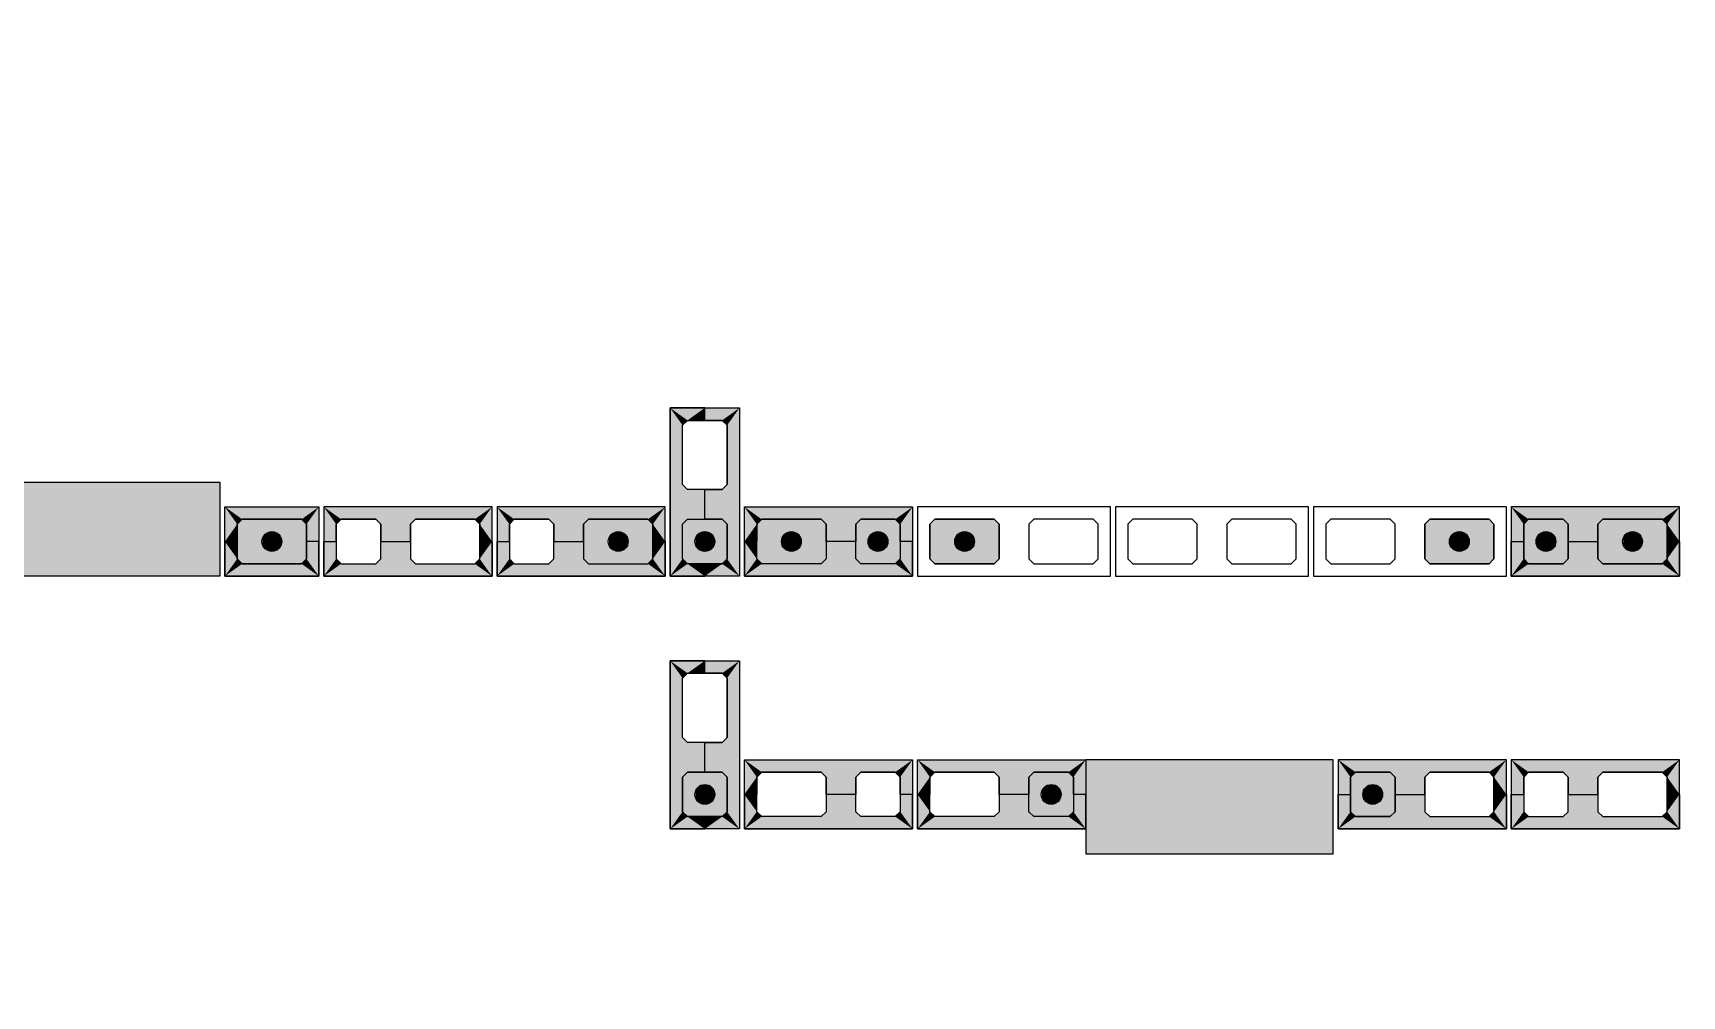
# Model space of a CAD drawing. Extents: x -1.9 to 86, y -1.5 to 61.
# Drawn here: x 16.21 to 22.88, y 40.76 to 44.65 of the extents above; entities that cross this region are included whole.
import ezdxf

# ---------------------------------------------------------------- set-up
doc = ezdxf.new("R2010")
doc.units = 0
doc.header["$MEASUREMENT"] = 0
for name, color, linetype in [('PENA_01', 1, 'CONTINUOUS'), ('PENA_02', 2, 'CONTINUOUS'), ('PENA_03', 3, 'CONTINUOUS'), ('PENA_11', 252, 'CONTINUOUS'), ('PENA_21', 100, 'CONTINUOUS'), ('PENA_23', 50, 'CONTINUOUS')]:
    doc.layers.add(name, color=color, linetype=linetype)

msp = doc.modelspace()

# ---------------------------------------------------------------- linework, layer by layer
at = {"layer": 'PENA_01', "linetype": 'Continuous'}
for points in [[(18.8367, 42.8245), (18.8367, 43.0645), (18.8567, 43.0845), (18.9967, 43.0845), (19.0167, 43.0645), (19.0167, 42.8245), (18.9967, 42.8045), (18.8567, 42.8045), (18.8367, 42.8245)], [(17.2967, 42.5045), (17.0567, 42.5045), (17.0367, 42.5245), (17.0367, 42.6645), (17.0567, 42.6845), (17.2967, 42.6845), (17.3167, 42.6645), (17.3167, 42.5245), (17.2967, 42.5045)], [(17.4567, 42.5045), (17.5967, 42.5045), (17.6167, 42.5245), (17.6167, 42.6645), (17.5967, 42.6845), (17.4567, 42.6845), (17.4367, 42.6645), (17.4367, 42.5245), (17.4567, 42.5045)], [(17.7567, 42.5045), (17.9967, 42.5045), (18.0167, 42.5245), (18.0167, 42.6645), (17.9967, 42.6845), (17.7567, 42.6845), (17.7367, 42.6645), (17.7367, 42.5245), (17.7567, 42.5045)], [(18.1567, 42.5045), (18.2967, 42.5045), (18.3167, 42.5245), (18.3167, 42.6645), (18.2967, 42.6845), (18.1567, 42.6845), (18.1367, 42.6645), (18.1367, 42.5245), (18.1567, 42.5045)], [(18.4567, 42.5045), (18.6967, 42.5045), (18.7167, 42.5245), (18.7167, 42.6645), (18.6967, 42.6845), (18.4567, 42.6845), (18.4367, 42.6645), (18.4367, 42.5245), (18.4567, 42.5045)], [(18.8367, 42.5245), (18.8367, 42.6645), (18.8567, 42.6845), (18.9967, 42.6845), (19.0167, 42.6645), (19.0167, 42.5245), (18.9967, 42.5045), (18.8567, 42.5045), (18.8367, 42.5245)], [(19.3967, 42.5045), (19.1567, 42.5045), (19.1367, 42.5245), (19.1367, 42.6645), (19.1567, 42.6845), (19.3967, 42.6845), (19.4167, 42.6645), (19.4167, 42.5245), (19.3967, 42.5045)], [(19.6967, 42.5045), (19.5567, 42.5045), (19.5367, 42.5245), (19.5367, 42.6645), (19.5567, 42.6845), (19.6967, 42.6845), (19.7167, 42.6645), (19.7167, 42.5245), (19.6967, 42.5045)], [(20.1167, 42.6645), (20.0967, 42.6845), (19.8567, 42.6845), (19.8367, 42.6645), (19.8367, 42.5245), (19.8567, 42.5045), (20.0967, 42.5045), (20.1167, 42.5245), (20.1167, 42.6645)], [(20.5167, 42.6645), (20.4967, 42.6845), (20.2567, 42.6845), (20.2367, 42.6645), (20.2367, 42.5245), (20.2567, 42.5045), (20.4967, 42.5045), (20.5167, 42.5245), (20.5167, 42.6645)], [(20.9167, 42.6645), (20.8967, 42.6845), (20.6567, 42.6845), (20.6367, 42.6645), (20.6367, 42.5245), (20.6567, 42.5045), (20.8967, 42.5045), (20.9167, 42.5245), (20.9167, 42.6645)], [(21.3167, 42.6645), (21.2967, 42.6845), (21.0567, 42.6845), (21.0367, 42.6645), (21.0367, 42.5245), (21.0567, 42.5045), (21.2967, 42.5045), (21.3167, 42.5245), (21.3167, 42.6645)], [(21.7167, 42.6645), (21.6967, 42.6845), (21.4567, 42.6845), (21.4367, 42.6645), (21.4367, 42.5245), (21.4567, 42.5045), (21.6967, 42.5045), (21.7167, 42.5245), (21.7167, 42.6645)], [(22.1167, 42.6645), (22.0967, 42.6845), (21.8567, 42.6845), (21.8367, 42.6645), (21.8367, 42.5245), (21.8567, 42.5045), (22.0967, 42.5045), (22.1167, 42.5245), (22.1167, 42.6645)], [(22.2567, 42.5045), (22.3967, 42.5045), (22.4167, 42.5245), (22.4167, 42.6645), (22.3967, 42.6845), (22.2567, 42.6845), (22.2367, 42.6645), (22.2367, 42.5245), (22.2567, 42.5045)], [(22.5567, 42.5045), (22.7967, 42.5045), (22.8167, 42.5245), (22.8167, 42.6645), (22.7967, 42.6845), (22.5567, 42.6845), (22.5367, 42.6645), (22.5367, 42.5245), (22.5567, 42.5045)], [(18.8367, 41.8022), (18.8367, 42.0422), (18.8567, 42.0622), (18.9967, 42.0622), (19.0167, 42.0422), (19.0167, 41.8022), (18.9967, 41.7822), (18.8567, 41.7822), (18.8367, 41.8022)], [(18.8367, 41.5022), (18.8367, 41.6422), (18.8567, 41.6622), (18.9967, 41.6622), (19.0167, 41.6422), (19.0167, 41.5022), (18.9967, 41.4822), (18.8567, 41.4822), (18.8367, 41.5022)], [(19.3967, 41.4822), (19.1567, 41.4822), (19.1367, 41.5022), (19.1367, 41.6422), (19.1567, 41.6622), (19.3967, 41.6622), (19.4167, 41.6422), (19.4167, 41.5022), (19.3967, 41.4822)], [(19.6967, 41.4822), (19.5567, 41.4822), (19.5367, 41.5022), (19.5367, 41.6422), (19.5567, 41.6622), (19.6967, 41.6622), (19.7167, 41.6422), (19.7167, 41.5022), (19.6967, 41.4822)], [(20.0967, 41.4822), (19.8567, 41.4822), (19.8367, 41.5022), (19.8367, 41.6422), (19.8567, 41.6622), (20.0967, 41.6622), (20.1167, 41.6422), (20.1167, 41.5022), (20.0967, 41.4822)], [(20.3967, 41.4822), (20.2567, 41.4822), (20.2367, 41.5022), (20.2367, 41.6422), (20.2567, 41.6622), (20.3967, 41.6622), (20.4167, 41.6422), (20.4167, 41.5022), (20.3967, 41.4822)], [(21.5567, 41.4822), (21.6967, 41.4822), (21.7167, 41.5022), (21.7167, 41.6422), (21.6967, 41.6622), (21.5567, 41.6622), (21.5367, 41.6422), (21.5367, 41.5022), (21.5567, 41.4822)], [(21.8567, 41.4822), (22.0967, 41.4822), (22.1167, 41.5022), (22.1167, 41.6422), (22.0967, 41.6622), (21.8567, 41.6622), (21.8367, 41.6422), (21.8367, 41.5022), (21.8567, 41.4822)], [(22.2567, 41.4822), (22.3967, 41.4822), (22.4167, 41.5022), (22.4167, 41.6422), (22.3967, 41.6622), (22.2567, 41.6622), (22.2367, 41.6422), (22.2367, 41.5022), (22.2567, 41.4822)], [(22.5567, 41.4822), (22.7967, 41.4822), (22.8167, 41.5022), (22.8167, 41.6422), (22.7967, 41.6622), (22.5567, 41.6622), (22.5367, 41.6422), (22.5367, 41.5022), (22.5567, 41.4822)]]:
    msp.add_lwpolyline(points, dxfattribs=at)
at = {"layer": 'PENA_02', "linetype": 'Continuous'}
for points in [[(18.7867, 42.4545), (18.7867, 43.1345), (19.0667, 43.1345), (19.0667, 42.4545), (18.7867, 42.4545)], [(16.9667, 42.8345), (16.9667, 42.4545), (15.9667, 42.4545), (15.9667, 42.8345), (16.9667, 42.8345)], [(17.3667, 42.4545), (16.9867, 42.4545), (16.9867, 42.7345), (17.3667, 42.7345), (17.3667, 42.4545)], [(17.3867, 42.4545), (18.0667, 42.4545), (18.0667, 42.7345), (17.3867, 42.7345), (17.3867, 42.4545)], [(18.0867, 42.4545), (18.7667, 42.4545), (18.7667, 42.7345), (18.0867, 42.7345), (18.0867, 42.4545)], [(19.7667, 42.4545), (19.0867, 42.4545), (19.0867, 42.7345), (19.7667, 42.7345), (19.7667, 42.4545)], [(20.5667, 42.7345), (19.7867, 42.7345), (19.7867, 42.4545), (20.5667, 42.4545), (20.5667, 42.7345)], [(21.3667, 42.7345), (20.5867, 42.7345), (20.5867, 42.4545), (21.3667, 42.4545), (21.3667, 42.7345)], [(22.1667, 42.7345), (21.3867, 42.7345), (21.3867, 42.4545), (22.1667, 42.4545), (22.1667, 42.7345)], [(22.1867, 42.4545), (22.8667, 42.4545), (22.8667, 42.7345), (22.1867, 42.7345), (22.1867, 42.4545)], [(18.7867, 41.4322), (18.7867, 42.1122), (19.0667, 42.1122), (19.0667, 41.4322), (18.7867, 41.4322)], [(19.7667, 41.4322), (19.0867, 41.4322), (19.0867, 41.7122), (19.7667, 41.7122), (19.7667, 41.4322)], [(20.4667, 41.4322), (19.7867, 41.4322), (19.7867, 41.7122), (20.4667, 41.7122), (20.4667, 41.4322)], [(20.4667, 41.7122), (20.4667, 41.3322), (21.4667, 41.3322), (21.4667, 41.7122), (20.4667, 41.7122)], [(21.4867, 41.4322), (22.1667, 41.4322), (22.1667, 41.7122), (21.4867, 41.7122), (21.4867, 41.4322)], [(22.1867, 41.4322), (22.8667, 41.4322), (22.8667, 41.7122), (22.1867, 41.7122), (22.1867, 41.4322)]]:
    msp.add_lwpolyline(points, dxfattribs=at)
at = {"layer": 'PENA_03', "linetype": 'Continuous'}
for points in [[(17.0367, 42.5245), (17.0567, 42.5045), (17.2967, 42.5045), (17.3167, 42.5245), (17.3167, 42.6645), (17.2967, 42.6845), (17.0567, 42.6845), (17.0367, 42.6645), (17.0367, 42.5245)], [(18.4367, 42.5245), (18.4567, 42.5045), (18.6967, 42.5045), (18.7167, 42.5245), (18.7167, 42.6645), (18.6967, 42.6845), (18.4567, 42.6845), (18.4367, 42.6645), (18.4367, 42.5245)], [(19.0167, 42.5245), (18.9967, 42.5045), (18.8567, 42.5045), (18.8367, 42.5245), (18.8367, 42.6645), (18.8567, 42.6845), (18.9967, 42.6845), (19.0167, 42.6645), (19.0167, 42.5245)], [(19.4167, 42.5245), (19.3967, 42.5045), (19.1567, 42.5045), (19.1367, 42.5245), (19.1367, 42.6645), (19.1567, 42.6845), (19.3967, 42.6845), (19.4167, 42.6645), (19.4167, 42.5245)], [(19.7167, 42.5245), (19.6967, 42.5045), (19.5567, 42.5045), (19.5367, 42.5245), (19.5367, 42.6645), (19.5567, 42.6845), (19.6967, 42.6845), (19.7167, 42.6645), (19.7167, 42.5245)], [(20.1167, 42.5245), (20.0967, 42.5045), (19.8567, 42.5045), (19.8367, 42.5245), (19.8367, 42.6645), (19.8567, 42.6845), (20.0967, 42.6845), (20.1167, 42.6645), (20.1167, 42.5245)], [(22.1167, 42.5245), (22.0967, 42.5045), (21.8567, 42.5045), (21.8367, 42.5245), (21.8367, 42.6645), (21.8567, 42.6845), (22.0967, 42.6845), (22.1167, 42.6645), (22.1167, 42.5245)], [(22.4167, 42.5245), (22.3967, 42.5045), (22.2567, 42.5045), (22.2367, 42.5245), (22.2367, 42.6645), (22.2567, 42.6845), (22.3967, 42.6845), (22.4167, 42.6645), (22.4167, 42.5245)], [(22.8167, 42.5245), (22.7967, 42.5045), (22.5567, 42.5045), (22.5367, 42.5245), (22.5367, 42.6645), (22.5567, 42.6845), (22.7967, 42.6845), (22.8167, 42.6645), (22.8167, 42.5245)], [(18.8567, 41.6622), (18.8367, 41.6422), (18.8367, 41.5022), (18.8567, 41.4822), (18.9967, 41.4822), (19.0167, 41.5022), (19.0167, 41.6422), (18.9967, 41.6622), (18.8567, 41.6622)], [(20.2567, 41.4822), (20.2367, 41.5022), (20.2367, 41.6422), (20.2567, 41.6622), (20.3967, 41.6622), (20.4167, 41.6422), (20.4167, 41.5022), (20.3967, 41.4822), (20.2567, 41.4822)], [(21.5567, 41.4822), (21.5367, 41.5022), (21.5367, 41.6422), (21.5567, 41.6622), (21.6967, 41.6622), (21.7167, 41.6422), (21.7167, 41.5022), (21.6967, 41.4822), (21.5567, 41.4822)]]:
    msp.add_lwpolyline(points, dxfattribs=at)
for centre in [(17.1767, 42.5945), (18.5767, 42.5945), (18.9267, 42.5945), (19.2767, 42.5945), (19.6267, 42.5945), (19.9767, 42.5945), (21.9767, 42.5945), (22.3267, 42.5945), (22.6767, 42.5945), (18.9267, 41.5722), (20.3267, 41.5722), (21.6267, 41.5722)]:
    msp.add_circle(centre, 0.04, dxfattribs=at)
for points in [[(17.2167, 42.5945), (17.1567, 42.6292), (17.1392, 42.6082)], [(17.2167, 42.5945), (17.1392, 42.6082), (17.1392, 42.5808)], [(17.2167, 42.5945), (17.1392, 42.5808), (17.1567, 42.5599)], [(17.2167, 42.5945), (17.1837, 42.6339), (17.1567, 42.6292)], [(17.2167, 42.5945), (17.1567, 42.5599), (17.1837, 42.5551)], [(17.2167, 42.5945), (17.2074, 42.6202), (17.1837, 42.6339)], [(17.2167, 42.5945), (17.1837, 42.5551), (17.2074, 42.5688)], [(17.2167, 42.5945), (17.2074, 42.5688), (17.2167, 42.5945)], [(18.6167, 42.5945), (18.5567, 42.6292), (18.5392, 42.6082)], [(18.6167, 42.5945), (18.5392, 42.6082), (18.5392, 42.5808)], [(18.6167, 42.5945), (18.5392, 42.5808), (18.5567, 42.5599)], [(18.6167, 42.5945), (18.5837, 42.6339), (18.5567, 42.6292)], [(18.6167, 42.5945), (18.5567, 42.5599), (18.5837, 42.5551)], [(18.6167, 42.5945), (18.6074, 42.6202), (18.5837, 42.6339)], [(18.6167, 42.5945), (18.5837, 42.5551), (18.6074, 42.5688)], [(18.6167, 42.5945), (18.6074, 42.5688), (18.6167, 42.5945)], [(18.9667, 42.5945), (18.9067, 42.6292), (18.8892, 42.6082)], [(18.9667, 42.5945), (18.8892, 42.6082), (18.8892, 42.5808)], [(18.9667, 42.5945), (18.8892, 42.5808), (18.9067, 42.5599)], [(18.9667, 42.5945), (18.9337, 42.6339), (18.9067, 42.6292)], [(18.9667, 42.5945), (18.9067, 42.5599), (18.9337, 42.5551)], [(18.9667, 42.5945), (18.9574, 42.6202), (18.9337, 42.6339)], [(18.9667, 42.5945), (18.9337, 42.5551), (18.9574, 42.5688)], [(18.9667, 42.5945), (18.9574, 42.5688), (18.9667, 42.5945)], [(19.3167, 42.5945), (19.2567, 42.6292), (19.2392, 42.6082)], [(19.3167, 42.5945), (19.2392, 42.6082), (19.2392, 42.5808)], [(19.3167, 42.5945), (19.2392, 42.5808), (19.2567, 42.5599)], [(19.3167, 42.5945), (19.2837, 42.6339), (19.2567, 42.6292)], [(19.3167, 42.5945), (19.2567, 42.5599), (19.2837, 42.5551)], [(19.3167, 42.5945), (19.3074, 42.6202), (19.2837, 42.6339)], [(19.3167, 42.5945), (19.2837, 42.5551), (19.3074, 42.5688)], [(19.3167, 42.5945), (19.3074, 42.5688), (19.3167, 42.5945)], [(19.6667, 42.5945), (19.6067, 42.6292), (19.5892, 42.6082)], [(19.6667, 42.5945), (19.5892, 42.6082), (19.5892, 42.5808)], [(19.6667, 42.5945), (19.5892, 42.5808), (19.6067, 42.5599)], [(19.6667, 42.5945), (19.6337, 42.6339), (19.6067, 42.6292)], [(19.6667, 42.5945), (19.6067, 42.5599), (19.6337, 42.5551)], [(19.6667, 42.5945), (19.6574, 42.6202), (19.6337, 42.6339)], [(19.6667, 42.5945), (19.6337, 42.5551), (19.6574, 42.5688)], [(19.6667, 42.5945), (19.6574, 42.5688), (19.6667, 42.5945)], [(20.0167, 42.5945), (19.9567, 42.6292), (19.9392, 42.6082)], [(20.0167, 42.5945), (19.9392, 42.6082), (19.9392, 42.5808)], [(20.0167, 42.5945), (19.9392, 42.5808), (19.9567, 42.5599)], [(20.0167, 42.5945), (19.9837, 42.6339), (19.9567, 42.6292)], [(20.0167, 42.5945), (19.9567, 42.5599), (19.9837, 42.5551)], [(20.0167, 42.5945), (20.0074, 42.6202), (19.9837, 42.6339)], [(20.0167, 42.5945), (19.9837, 42.5551), (20.0074, 42.5688)], [(20.0167, 42.5945), (20.0074, 42.5688), (20.0167, 42.5945)], [(22.0167, 42.5945), (21.9567, 42.6292), (21.9392, 42.6082)], [(22.0167, 42.5945), (21.9392, 42.6082), (21.9392, 42.5808)], [(22.0167, 42.5945), (21.9392, 42.5808), (21.9567, 42.5599)], [(22.0167, 42.5945), (21.9837, 42.6339), (21.9567, 42.6292)], [(22.0167, 42.5945), (21.9567, 42.5599), (21.9837, 42.5551)], [(22.0167, 42.5945), (22.0074, 42.6202), (21.9837, 42.6339)], [(22.0167, 42.5945), (21.9837, 42.5551), (22.0074, 42.5688)], [(22.0167, 42.5945), (22.0074, 42.5688), (22.0167, 42.5945)], [(22.3667, 42.5945), (22.3067, 42.6292), (22.2892, 42.6082)], [(22.3667, 42.5945), (22.2892, 42.6082), (22.2892, 42.5808)], [(22.3667, 42.5945), (22.2892, 42.5808), (22.3067, 42.5599)], [(22.3667, 42.5945), (22.3337, 42.6339), (22.3067, 42.6292)], [(22.3667, 42.5945), (22.3067, 42.5599), (22.3337, 42.5551)], [(22.3667, 42.5945), (22.3574, 42.6202), (22.3337, 42.6339)], [(22.3667, 42.5945), (22.3337, 42.5551), (22.3574, 42.5688)], [(22.3667, 42.5945), (22.3574, 42.5688), (22.3667, 42.5945)], [(22.7167, 42.5945), (22.6567, 42.6292), (22.6392, 42.6082)], [(22.7167, 42.5945), (22.6392, 42.6082), (22.6392, 42.5808)], [(22.7167, 42.5945), (22.6392, 42.5808), (22.6567, 42.5599)], [(22.7167, 42.5945), (22.6837, 42.6339), (22.6567, 42.6292)], [(22.7167, 42.5945), (22.6567, 42.5599), (22.6837, 42.5551)], [(22.7167, 42.5945), (22.7074, 42.6202), (22.6837, 42.6339)], [(22.7167, 42.5945), (22.6837, 42.5551), (22.7074, 42.5688)], [(22.7167, 42.5945), (22.7074, 42.5688), (22.7167, 42.5945)], [(18.9667, 41.5722), (18.9067, 41.6069), (18.8892, 41.5859)], [(18.9667, 41.5722), (18.9337, 41.6116), (18.9067, 41.6069)], [(18.9667, 41.5722), (18.9574, 41.598), (18.9337, 41.6116)], [(20.3667, 41.5722), (20.3067, 41.6069), (20.2892, 41.5859)], [(20.3667, 41.5722), (20.3337, 41.6116), (20.3067, 41.6069)], [(20.3667, 41.5722), (20.3574, 41.598), (20.3337, 41.6116)], [(21.6667, 41.5722), (21.6067, 41.6069), (21.5892, 41.5859)], [(21.6667, 41.5722), (21.6337, 41.6116), (21.6067, 41.6069)], [(21.6667, 41.5722), (21.6574, 41.598), (21.6337, 41.6116)], [(18.9667, 41.5722), (18.8892, 41.5859), (18.8892, 41.5586)], [(18.9667, 41.5722), (18.8892, 41.5586), (18.9067, 41.5376)], [(18.9667, 41.5722), (18.9067, 41.5376), (18.9337, 41.5328)], [(18.9667, 41.5722), (18.9337, 41.5328), (18.9574, 41.5465)], [(18.9667, 41.5722), (18.9574, 41.5465), (18.9667, 41.5722)], [(20.3667, 41.5722), (20.2892, 41.5859), (20.2892, 41.5586)], [(20.3667, 41.5722), (20.2892, 41.5586), (20.3067, 41.5376)], [(20.3667, 41.5722), (20.3067, 41.5376), (20.3337, 41.5328)], [(20.3667, 41.5722), (20.3337, 41.5328), (20.3574, 41.5465)], [(20.3667, 41.5722), (20.3574, 41.5465), (20.3667, 41.5722)], [(21.6667, 41.5722), (21.5892, 41.5859), (21.5892, 41.5586)], [(21.6667, 41.5722), (21.5892, 41.5586), (21.6067, 41.5376)], [(21.6667, 41.5722), (21.6067, 41.5376), (21.6337, 41.5328)], [(21.6667, 41.5722), (21.6337, 41.5328), (21.6574, 41.5465)], [(21.6667, 41.5722), (21.6574, 41.5465), (21.6667, 41.5722)]]:
    msp.add_solid(points, dxfattribs=at)
at = {"layer": 'PENA_11', "linetype": 'Continuous'}
for points in [[(16.9667, 42.8345), (16.9667, 42.4545), (15.9667, 42.4545)], [(16.9667, 42.8345), (15.9667, 42.4545), (15.9667, 42.8345)], [(16.9667, 42.8345), (15.9667, 42.8345), (16.9667, 42.8345)], [(17.0367, 42.5245), (17.3167, 42.6645), (17.2967, 42.6845)], [(17.0367, 42.5245), (17.2967, 42.6845), (17.0567, 42.6845)], [(17.0367, 42.5245), (17.0567, 42.6845), (17.0367, 42.6645)], [(17.0367, 42.5245), (17.3167, 42.5245), (17.3167, 42.6645)], [(17.0367, 42.5245), (17.0367, 42.6645), (17.0367, 42.5245)], [(18.4367, 42.5245), (18.7167, 42.6645), (18.6967, 42.6845)], [(18.4367, 42.5245), (18.6967, 42.6845), (18.4567, 42.6845)], [(18.4367, 42.5245), (18.4567, 42.6845), (18.4367, 42.6645)], [(18.4367, 42.5245), (18.7167, 42.5245), (18.7167, 42.6645)], [(18.4367, 42.5245), (18.4367, 42.6645), (18.4367, 42.5245)], [(19.0167, 42.5245), (18.8367, 42.6645), (18.8567, 42.6845)], [(19.0167, 42.5245), (18.8367, 42.5245), (18.8367, 42.6645)], [(19.0167, 42.5245), (18.8567, 42.6845), (18.9967, 42.6845)], [(19.0167, 42.5245), (18.9967, 42.6845), (19.0167, 42.6645)], [(19.0167, 42.5245), (19.0167, 42.6645), (19.0167, 42.5245)], [(19.4167, 42.5245), (19.1367, 42.6645), (19.1567, 42.6845)], [(19.4167, 42.5245), (19.1367, 42.5245), (19.1367, 42.6645)], [(19.4167, 42.5245), (19.1567, 42.6845), (19.3967, 42.6845)], [(19.4167, 42.5245), (19.3967, 42.6845), (19.4167, 42.6645)], [(19.4167, 42.5245), (19.4167, 42.6645), (19.4167, 42.5245)], [(19.7167, 42.5245), (19.5367, 42.6645), (19.5567, 42.6845)], [(19.7167, 42.5245), (19.5367, 42.5245), (19.5367, 42.6645)], [(19.7167, 42.5245), (19.5567, 42.6845), (19.6967, 42.6845)], [(19.7167, 42.5245), (19.6967, 42.6845), (19.7167, 42.6645)], [(19.7167, 42.5245), (19.7167, 42.6645), (19.7167, 42.5245)], [(20.1167, 42.5245), (19.8367, 42.6645), (19.8567, 42.6845)], [(20.1167, 42.5245), (19.8367, 42.5245), (19.8367, 42.6645)], [(20.1167, 42.5245), (19.8567, 42.6845), (20.0967, 42.6845)], [(20.1167, 42.5245), (20.0967, 42.6845), (20.1167, 42.6645)], [(20.1167, 42.5245), (20.1167, 42.6645), (20.1167, 42.5245)], [(22.1167, 42.5245), (21.8367, 42.6645), (21.8567, 42.6845)], [(22.1167, 42.5245), (21.8367, 42.5245), (21.8367, 42.6645)], [(22.1167, 42.5245), (21.8567, 42.6845), (22.0967, 42.6845)], [(22.1167, 42.5245), (22.0967, 42.6845), (22.1167, 42.6645)], [(22.1167, 42.5245), (22.1167, 42.6645), (22.1167, 42.5245)], [(22.4167, 42.5245), (22.2367, 42.6645), (22.2567, 42.6845)], [(22.4167, 42.5245), (22.2367, 42.5245), (22.2367, 42.6645)], [(22.4167, 42.5245), (22.2567, 42.6845), (22.3967, 42.6845)], [(22.4167, 42.5245), (22.3967, 42.6845), (22.4167, 42.6645)], [(22.4167, 42.5245), (22.4167, 42.6645), (22.4167, 42.5245)], [(22.8167, 42.5245), (22.5367, 42.6645), (22.5567, 42.6845)], [(22.8167, 42.5245), (22.5367, 42.5245), (22.5367, 42.6645)], [(22.8167, 42.5245), (22.5567, 42.6845), (22.7967, 42.6845)], [(22.8167, 42.5245), (22.7967, 42.6845), (22.8167, 42.6645)], [(22.8167, 42.5245), (22.8167, 42.6645), (22.8167, 42.5245)], [(17.0367, 42.5245), (17.0567, 42.5045), (17.2967, 42.5045)], [(17.0367, 42.5245), (17.2967, 42.5045), (17.3167, 42.5245)], [(18.4367, 42.5245), (18.4567, 42.5045), (18.6967, 42.5045)], [(18.4367, 42.5245), (18.6967, 42.5045), (18.7167, 42.5245)], [(19.0167, 42.5245), (18.8567, 42.5045), (18.8367, 42.5245)], [(19.0167, 42.5245), (18.9967, 42.5045), (18.8567, 42.5045)], [(19.4167, 42.5245), (19.1567, 42.5045), (19.1367, 42.5245)], [(19.4167, 42.5245), (19.3967, 42.5045), (19.1567, 42.5045)], [(19.7167, 42.5245), (19.5567, 42.5045), (19.5367, 42.5245)], [(19.7167, 42.5245), (19.6967, 42.5045), (19.5567, 42.5045)], [(20.1167, 42.5245), (19.8567, 42.5045), (19.8367, 42.5245)], [(20.1167, 42.5245), (20.0967, 42.5045), (19.8567, 42.5045)], [(22.1167, 42.5245), (21.8567, 42.5045), (21.8367, 42.5245)], [(22.1167, 42.5245), (22.0967, 42.5045), (21.8567, 42.5045)], [(22.4167, 42.5245), (22.2567, 42.5045), (22.2367, 42.5245)], [(22.4167, 42.5245), (22.3967, 42.5045), (22.2567, 42.5045)], [(22.8167, 42.5245), (22.5567, 42.5045), (22.5367, 42.5245)], [(22.8167, 42.5245), (22.7967, 42.5045), (22.5567, 42.5045)], [(18.8567, 41.6622), (18.8367, 41.6422), (18.8367, 41.5022)], [(18.8567, 41.6622), (18.8367, 41.5022), (18.8567, 41.4822)], [(18.8567, 41.6622), (18.8567, 41.4822), (18.9967, 41.4822)], [(18.8567, 41.6622), (18.9967, 41.4822), (19.0167, 41.5022)], [(18.8567, 41.6622), (19.0167, 41.5022), (19.0167, 41.6422)], [(18.8567, 41.6622), (19.0167, 41.6422), (18.9967, 41.6622)], [(18.8567, 41.6622), (18.9967, 41.6622), (18.8567, 41.6622)], [(20.2567, 41.4822), (20.2367, 41.6422), (20.2567, 41.6622)], [(20.2567, 41.4822), (20.2567, 41.6622), (20.3967, 41.6622)], [(20.2567, 41.4822), (20.3967, 41.6622), (20.4167, 41.6422)], [(20.4667, 41.7122), (20.4667, 41.3322), (21.4667, 41.3322)], [(20.4667, 41.7122), (21.4667, 41.3322), (21.4667, 41.7122)], [(20.4667, 41.7122), (21.4667, 41.7122), (20.4667, 41.7122)], [(21.5567, 41.4822), (21.5367, 41.6422), (21.5567, 41.6622)], [(21.5567, 41.4822), (21.5567, 41.6622), (21.6967, 41.6622)], [(21.5567, 41.4822), (21.6967, 41.6622), (21.7167, 41.6422)], [(20.2567, 41.4822), (20.2367, 41.5022), (20.2367, 41.6422)], [(20.2567, 41.4822), (20.4167, 41.6422), (20.4167, 41.5022)], [(21.5567, 41.4822), (21.5367, 41.5022), (21.5367, 41.6422)], [(21.5567, 41.4822), (21.7167, 41.6422), (21.7167, 41.5022)], [(20.2567, 41.4822), (20.4167, 41.5022), (20.3967, 41.4822)], [(20.2567, 41.4822), (20.3967, 41.4822), (20.2567, 41.4822)], [(21.5567, 41.4822), (21.7167, 41.5022), (21.6967, 41.4822)], [(21.5567, 41.4822), (21.6967, 41.4822), (21.5567, 41.4822)]]:
    msp.add_solid(points, dxfattribs=at)
at = {"layer": 'PENA_21', "linetype": 'Continuous'}
for points in [[(18.9267, 42.4545), (18.9267, 42.5045), (18.8567, 42.5045), (18.8367, 42.5245), (18.8367, 42.6645), (18.8567, 42.6845), (18.9267, 42.6845), (18.9267, 42.8045), (18.8567, 42.8045), (18.8367, 42.8245), (18.8367, 43.0645), (18.8567, 43.0845), (18.9267, 43.0845), (18.9267, 43.1345), (18.7867, 43.1345), (18.7867, 42.4545), (18.9267, 42.4545)], [(18.9267, 42.4545), (18.9267, 42.5045), (18.9967, 42.5045), (19.0167, 42.5245), (19.0167, 42.6645), (18.9967, 42.6845), (18.9267, 42.6845), (18.9267, 42.8045), (18.9967, 42.8045), (19.0167, 42.8245), (19.0167, 43.0645), (18.9967, 43.0845), (18.9267, 43.0845), (18.9267, 43.1345), (19.0667, 43.1345), (19.0667, 42.4545), (18.9267, 42.4545)], [(17.3867, 42.5945), (17.4367, 42.5945), (17.4367, 42.6645), (17.4567, 42.6845), (17.5967, 42.6845), (17.6167, 42.6645), (17.6167, 42.5945), (17.7367, 42.5945), (17.7367, 42.6645), (17.7567, 42.6845), (17.9967, 42.6845), (18.0167, 42.6645), (18.0167, 42.5945), (18.0667, 42.5945), (18.0667, 42.7345), (17.3867, 42.7345), (17.3867, 42.5945)], [(18.0867, 42.5945), (18.1367, 42.5945), (18.1367, 42.6645), (18.1567, 42.6845), (18.2967, 42.6845), (18.3167, 42.6645), (18.3167, 42.5945), (18.4367, 42.5945), (18.4367, 42.6645), (18.4567, 42.6845), (18.6967, 42.6845), (18.7167, 42.6645), (18.7167, 42.5945), (18.7667, 42.5945), (18.7667, 42.7345), (18.0867, 42.7345), (18.0867, 42.5945)], [(19.7667, 42.5945), (19.7167, 42.5945), (19.7167, 42.6645), (19.6967, 42.6845), (19.5567, 42.6845), (19.5367, 42.6645), (19.5367, 42.5945), (19.4167, 42.5945), (19.4167, 42.6645), (19.3967, 42.6845), (19.1567, 42.6845), (19.1367, 42.6645), (19.1367, 42.5945), (19.0867, 42.5945), (19.0867, 42.7345), (19.7667, 42.7345), (19.7667, 42.5945)], [(22.1867, 42.5945), (22.2367, 42.5945), (22.2367, 42.6645), (22.2567, 42.6845), (22.3967, 42.6845), (22.4167, 42.6645), (22.4167, 42.5945), (22.5367, 42.5945), (22.5367, 42.6645), (22.5567, 42.6845), (22.7967, 42.6845), (22.8167, 42.6645), (22.8167, 42.5945), (22.8667, 42.5945), (22.8667, 42.7345), (22.1867, 42.7345), (22.1867, 42.5945)], [(17.3867, 42.5945), (17.4367, 42.5945), (17.4367, 42.5245), (17.4567, 42.5045), (17.5967, 42.5045), (17.6167, 42.5245), (17.6167, 42.5945), (17.7367, 42.5945), (17.7367, 42.5245), (17.7567, 42.5045), (17.9967, 42.5045), (18.0167, 42.5245), (18.0167, 42.5945), (18.0667, 42.5945), (18.0667, 42.4545), (17.3867, 42.4545), (17.3867, 42.5945)], [(18.0867, 42.5945), (18.1367, 42.5945), (18.1367, 42.5245), (18.1567, 42.5045), (18.2967, 42.5045), (18.3167, 42.5245), (18.3167, 42.5945), (18.4367, 42.5945), (18.4367, 42.5245), (18.4567, 42.5045), (18.6967, 42.5045), (18.7167, 42.5245), (18.7167, 42.5945), (18.7667, 42.5945), (18.7667, 42.4545), (18.0867, 42.4545), (18.0867, 42.5945)], [(19.7667, 42.5945), (19.7167, 42.5945), (19.7167, 42.5245), (19.6967, 42.5045), (19.5567, 42.5045), (19.5367, 42.5245), (19.5367, 42.5945), (19.4167, 42.5945), (19.4167, 42.5245), (19.3967, 42.5045), (19.1567, 42.5045), (19.1367, 42.5245), (19.1367, 42.5945), (19.0867, 42.5945), (19.0867, 42.4545), (19.7667, 42.4545), (19.7667, 42.5945)], [(22.1867, 42.5945), (22.2367, 42.5945), (22.2367, 42.5245), (22.2567, 42.5045), (22.3967, 42.5045), (22.4167, 42.5245), (22.4167, 42.5945), (22.5367, 42.5945), (22.5367, 42.5245), (22.5567, 42.5045), (22.7967, 42.5045), (22.8167, 42.5245), (22.8167, 42.5945), (22.8667, 42.5945), (22.8667, 42.4545), (22.1867, 42.4545), (22.1867, 42.5945)], [(18.9267, 41.4322), (18.9267, 41.4822), (18.8567, 41.4822), (18.8367, 41.5022), (18.8367, 41.6422), (18.8567, 41.6622), (18.9267, 41.6622), (18.9267, 41.7822), (18.8567, 41.7822), (18.8367, 41.8022), (18.8367, 42.0422), (18.8567, 42.0622), (18.9267, 42.0622), (18.9267, 42.1122), (18.7867, 42.1122), (18.7867, 41.4322), (18.9267, 41.4322)], [(18.9267, 41.4322), (18.9267, 41.4822), (18.9967, 41.4822), (19.0167, 41.5022), (19.0167, 41.6422), (18.9967, 41.6622), (18.9267, 41.6622), (18.9267, 41.7822), (18.9967, 41.7822), (19.0167, 41.8022), (19.0167, 42.0422), (18.9967, 42.0622), (18.9267, 42.0622), (18.9267, 42.1122), (19.0667, 42.1122), (19.0667, 41.4322), (18.9267, 41.4322)], [(19.7667, 41.5722), (19.7167, 41.5722), (19.7167, 41.6422), (19.6967, 41.6622), (19.5567, 41.6622), (19.5367, 41.6422), (19.5367, 41.5722), (19.4167, 41.5722), (19.4167, 41.6422), (19.3967, 41.6622), (19.1567, 41.6622), (19.1367, 41.6422), (19.1367, 41.5722), (19.0867, 41.5722), (19.0867, 41.7122), (19.7667, 41.7122), (19.7667, 41.5722)], [(20.4667, 41.5722), (20.4167, 41.5722), (20.4167, 41.6422), (20.3967, 41.6622), (20.2567, 41.6622), (20.2367, 41.6422), (20.2367, 41.5722), (20.1167, 41.5722), (20.1167, 41.6422), (20.0967, 41.6622), (19.8567, 41.6622), (19.8367, 41.6422), (19.8367, 41.5722), (19.7867, 41.5722), (19.7867, 41.7122), (20.4667, 41.7122), (20.4667, 41.5722)], [(21.4867, 41.5722), (21.5367, 41.5722), (21.5367, 41.6422), (21.5567, 41.6622), (21.6967, 41.6622), (21.7167, 41.6422), (21.7167, 41.5722), (21.8367, 41.5722), (21.8367, 41.6422), (21.8567, 41.6622), (22.0967, 41.6622), (22.1167, 41.6422), (22.1167, 41.5722), (22.1667, 41.5722), (22.1667, 41.7122), (21.4867, 41.7122), (21.4867, 41.5722)], [(22.1867, 41.5722), (22.2367, 41.5722), (22.2367, 41.6422), (22.2567, 41.6622), (22.3967, 41.6622), (22.4167, 41.6422), (22.4167, 41.5722), (22.5367, 41.5722), (22.5367, 41.6422), (22.5567, 41.6622), (22.7967, 41.6622), (22.8167, 41.6422), (22.8167, 41.5722), (22.8667, 41.5722), (22.8667, 41.7122), (22.1867, 41.7122), (22.1867, 41.5722)], [(19.7667, 41.5722), (19.7167, 41.5722), (19.7167, 41.5022), (19.6967, 41.4822), (19.5567, 41.4822), (19.5367, 41.5022), (19.5367, 41.5722), (19.4167, 41.5722), (19.4167, 41.5022), (19.3967, 41.4822), (19.1567, 41.4822), (19.1367, 41.5022), (19.1367, 41.5722), (19.0867, 41.5722), (19.0867, 41.4322), (19.7667, 41.4322), (19.7667, 41.5722)], [(20.4667, 41.5722), (20.4167, 41.5722), (20.4167, 41.5022), (20.3967, 41.4822), (20.2567, 41.4822), (20.2367, 41.5022), (20.2367, 41.5722), (20.1167, 41.5722), (20.1167, 41.5022), (20.0967, 41.4822), (19.8567, 41.4822), (19.8367, 41.5022), (19.8367, 41.5722), (19.7867, 41.5722), (19.7867, 41.4322), (20.4667, 41.4322), (20.4667, 41.5722)], [(21.4867, 41.5722), (21.5367, 41.5722), (21.5367, 41.5022), (21.5567, 41.4822), (21.6967, 41.4822), (21.7167, 41.5022), (21.7167, 41.5722), (21.8367, 41.5722), (21.8367, 41.5022), (21.8567, 41.4822), (22.0967, 41.4822), (22.1167, 41.5022), (22.1167, 41.5722), (22.1667, 41.5722), (22.1667, 41.4322), (21.4867, 41.4322), (21.4867, 41.5722)], [(22.1867, 41.5722), (22.2367, 41.5722), (22.2367, 41.5022), (22.2567, 41.4822), (22.3967, 41.4822), (22.4167, 41.5022), (22.4167, 41.5722), (22.5367, 41.5722), (22.5367, 41.5022), (22.5567, 41.4822), (22.7967, 41.4822), (22.8167, 41.5022), (22.8167, 41.5722), (22.8667, 41.5722), (22.8667, 41.4322), (22.1867, 41.4322), (22.1867, 41.5722)]]:
    msp.add_lwpolyline(points, dxfattribs=at)
for points in [[(18.9267, 43.1345), (18.7867, 43.1345), (18.8567, 43.0845)], [(18.8567, 43.0845), (18.7867, 43.1345), (18.8367, 43.0645)], [(18.7867, 43.1345), (18.8367, 42.5245), (18.8367, 43.0645)], [(18.7867, 42.4545), (18.8367, 42.5245), (18.7867, 43.1345)], [(18.9267, 43.0845), (18.9267, 43.1345), (18.8567, 43.0845)], [(18.9967, 43.0845), (18.9267, 43.0845), (19.0667, 43.1345)], [(18.9267, 43.0845), (18.9267, 43.1345), (19.0667, 43.1345)], [(19.0167, 43.0645), (18.9967, 43.0845), (19.0667, 43.1345)], [(19.0167, 42.8245), (19.0667, 43.1345), (19.0167, 42.6645)], [(19.0167, 42.6645), (19.0667, 43.1345), (19.0167, 42.5245)], [(19.0667, 43.1345), (19.0667, 42.4545), (19.0167, 42.5245)], [(19.0167, 42.8245), (19.0167, 43.0645), (19.0667, 43.1345)], [(18.8367, 43.0645), (18.8367, 42.5245), (18.8367, 42.6645)], [(18.8367, 43.0645), (18.8367, 42.8245), (18.8367, 42.6645)], [(18.8567, 42.6845), (18.8367, 42.8245), (18.8367, 42.6645)], [(18.8567, 42.6845), (18.8567, 42.8045), (18.8367, 42.8245)], [(18.9267, 42.6845), (18.8567, 42.8045), (18.8567, 42.6845)], [(18.9267, 42.6845), (18.9267, 42.8045), (18.8567, 42.8045)], [(18.9267, 42.6845), (18.9967, 42.8045), (18.9967, 42.6845)], [(18.9267, 42.6845), (18.9267, 42.8045), (18.9967, 42.8045)], [(18.9967, 42.8045), (19.0167, 42.8245), (18.9967, 42.6845)], [(18.9967, 42.6845), (19.0167, 42.8245), (19.0167, 42.6645)], [(18.0667, 42.7345), (17.3867, 42.7345), (17.4567, 42.6845)], [(17.3867, 42.7345), (17.3867, 42.5945), (17.4367, 42.5945)], [(17.3867, 42.7345), (17.4367, 42.5945), (17.4367, 42.6645)], [(17.3867, 42.7345), (17.4367, 42.6645), (17.4567, 42.6845)], [(18.0667, 42.7345), (17.4567, 42.6845), (17.5967, 42.6845)], [(18.0667, 42.7345), (17.5967, 42.6845), (17.6167, 42.6645)], [(18.0667, 42.7345), (17.6167, 42.6645), (17.7567, 42.6845)], [(18.0667, 42.7345), (17.7567, 42.6845), (17.9967, 42.6845)], [(18.0667, 42.7345), (17.9967, 42.6845), (18.0167, 42.6645)], [(18.0667, 42.7345), (18.0167, 42.6645), (18.0667, 42.5945)], [(18.7667, 42.7345), (18.0867, 42.7345), (18.1567, 42.6845)], [(18.0867, 42.7345), (18.0867, 42.5945), (18.1367, 42.5945)], [(18.0867, 42.7345), (18.1367, 42.5945), (18.1367, 42.6645)], [(18.0867, 42.7345), (18.1367, 42.6645), (18.1567, 42.6845)], [(18.7667, 42.7345), (18.1567, 42.6845), (18.2967, 42.6845)], [(18.7667, 42.7345), (18.2967, 42.6845), (18.3167, 42.6645)], [(18.7667, 42.7345), (18.3167, 42.6645), (18.4567, 42.6845)], [(18.7667, 42.7345), (18.4567, 42.6845), (18.6967, 42.6845)], [(18.7667, 42.7345), (18.6967, 42.6845), (18.7167, 42.6645)], [(18.7667, 42.7345), (18.7167, 42.6645), (18.7667, 42.5945)], [(19.7667, 42.7345), (19.1567, 42.6845), (19.0867, 42.7345)], [(19.1567, 42.6845), (19.1367, 42.6645), (19.0867, 42.7345)], [(19.0867, 42.7345), (19.1367, 42.6645), (19.0867, 42.5945)], [(19.3967, 42.6845), (19.1567, 42.6845), (19.7667, 42.7345)], [(19.4167, 42.6645), (19.3967, 42.6845), (19.7667, 42.7345)], [(19.7667, 42.7345), (19.5567, 42.6845), (19.4167, 42.6645)], [(19.7667, 42.7345), (19.6967, 42.6845), (19.5567, 42.6845)], [(19.7667, 42.7345), (19.7167, 42.6645), (19.6967, 42.6845)], [(19.7667, 42.7345), (19.7667, 42.5945), (19.7167, 42.5945)], [(19.7667, 42.7345), (19.7167, 42.5945), (19.7167, 42.6645)], [(22.8667, 42.7345), (22.1867, 42.7345), (22.2567, 42.6845)], [(22.1867, 42.7345), (22.1867, 42.5945), (22.2367, 42.5945)], [(22.1867, 42.7345), (22.2367, 42.5945), (22.2367, 42.6645)], [(22.1867, 42.7345), (22.2367, 42.6645), (22.2567, 42.6845)], [(22.8667, 42.7345), (22.2567, 42.6845), (22.3967, 42.6845)], [(22.8667, 42.7345), (22.3967, 42.6845), (22.4167, 42.6645)], [(22.8667, 42.7345), (22.4167, 42.6645), (22.5567, 42.6845)], [(22.8667, 42.7345), (22.5567, 42.6845), (22.7967, 42.6845)], [(22.8667, 42.7345), (22.7967, 42.6845), (22.8167, 42.6645)], [(22.8667, 42.7345), (22.8167, 42.6645), (22.8667, 42.5945)], [(17.6167, 42.6645), (17.7367, 42.6645), (17.7567, 42.6845)], [(17.6167, 42.6645), (17.6167, 42.5945), (17.7367, 42.5945)], [(17.6167, 42.6645), (17.7367, 42.5945), (17.7367, 42.6645)], [(18.0667, 42.5945), (18.0167, 42.6645), (18.0167, 42.5945)], [(18.3167, 42.6645), (18.4367, 42.6645), (18.4567, 42.6845)], [(18.3167, 42.6645), (18.3167, 42.5945), (18.4367, 42.5945)], [(18.3167, 42.6645), (18.4367, 42.5945), (18.4367, 42.6645)], [(18.7667, 42.5945), (18.7167, 42.6645), (18.7167, 42.5945)], [(19.1367, 42.6645), (19.1367, 42.5945), (19.0867, 42.5945)], [(19.4167, 42.5945), (19.4167, 42.6645), (19.5567, 42.6845)], [(19.4167, 42.5945), (19.5567, 42.6845), (19.5367, 42.6645)], [(19.4167, 42.5945), (19.5367, 42.6645), (19.5367, 42.5945)], [(22.4167, 42.6645), (22.5367, 42.6645), (22.5567, 42.6845)], [(22.4167, 42.6645), (22.4167, 42.5945), (22.5367, 42.5945)], [(22.4167, 42.6645), (22.5367, 42.5945), (22.5367, 42.6645)], [(22.8667, 42.5945), (22.8167, 42.6645), (22.8167, 42.5945)], [(17.3867, 42.4545), (17.3867, 42.5945), (17.4367, 42.5945)], [(17.3867, 42.4545), (17.4367, 42.5945), (17.4367, 42.5245)], [(17.6167, 42.5245), (17.6167, 42.5945), (17.7367, 42.5945)], [(17.6167, 42.5245), (17.7367, 42.5945), (17.7367, 42.5245)], [(18.0667, 42.4545), (18.0167, 42.5245), (18.0667, 42.5945)], [(18.0667, 42.5945), (18.0167, 42.5245), (18.0167, 42.5945)], [(18.0867, 42.4545), (18.0867, 42.5945), (18.1367, 42.5945)], [(18.0867, 42.4545), (18.1367, 42.5945), (18.1367, 42.5245)], [(18.3167, 42.5245), (18.3167, 42.5945), (18.4367, 42.5945)], [(18.3167, 42.5245), (18.4367, 42.5945), (18.4367, 42.5245)], [(18.7667, 42.4545), (18.7167, 42.5245), (18.7667, 42.5945)], [(18.7667, 42.5945), (18.7167, 42.5245), (18.7167, 42.5945)], [(19.0867, 42.4545), (19.1367, 42.5245), (19.0867, 42.5945)], [(19.1367, 42.5245), (19.1367, 42.5945), (19.0867, 42.5945)], [(19.4167, 42.5945), (19.4167, 42.5245), (19.5567, 42.5045)], [(19.4167, 42.5945), (19.5567, 42.5045), (19.5367, 42.5245)], [(19.4167, 42.5945), (19.5367, 42.5245), (19.5367, 42.5945)], [(19.7667, 42.4545), (19.7667, 42.5945), (19.7167, 42.5945)], [(19.7667, 42.4545), (19.7167, 42.5945), (19.7167, 42.5245)], [(22.1867, 42.4545), (22.1867, 42.5945), (22.2367, 42.5945)], [(22.1867, 42.4545), (22.2367, 42.5945), (22.2367, 42.5245)], [(22.4167, 42.5245), (22.4167, 42.5945), (22.5367, 42.5945)], [(22.4167, 42.5245), (22.5367, 42.5945), (22.5367, 42.5245)], [(22.8667, 42.4545), (22.8167, 42.5245), (22.8667, 42.5945)], [(22.8667, 42.5945), (22.8167, 42.5245), (22.8167, 42.5945)], [(17.3867, 42.4545), (17.4367, 42.5245), (17.4567, 42.5045)], [(18.0667, 42.4545), (17.3867, 42.4545), (17.4567, 42.5045)], [(18.0667, 42.4545), (17.4567, 42.5045), (17.5967, 42.5045)], [(18.0667, 42.4545), (17.5967, 42.5045), (17.6167, 42.5245)], [(18.0667, 42.4545), (17.6167, 42.5245), (17.7567, 42.5045)], [(17.6167, 42.5245), (17.7367, 42.5245), (17.7567, 42.5045)], [(18.0667, 42.4545), (17.7567, 42.5045), (17.9967, 42.5045)], [(18.0667, 42.4545), (17.9967, 42.5045), (18.0167, 42.5245)], [(18.0867, 42.4545), (18.1367, 42.5245), (18.1567, 42.5045)], [(18.7667, 42.4545), (18.0867, 42.4545), (18.1567, 42.5045)], [(18.7667, 42.4545), (18.1567, 42.5045), (18.2967, 42.5045)], [(18.7667, 42.4545), (18.2967, 42.5045), (18.3167, 42.5245)], [(18.7667, 42.4545), (18.3167, 42.5245), (18.4567, 42.5045)], [(18.3167, 42.5245), (18.4367, 42.5245), (18.4567, 42.5045)], [(18.7667, 42.4545), (18.4567, 42.5045), (18.6967, 42.5045)], [(18.7667, 42.4545), (18.6967, 42.5045), (18.7167, 42.5245)], [(18.8567, 42.5045), (18.8367, 42.5245), (18.7867, 42.4545)], [(18.8567, 42.5045), (18.7867, 42.4545), (18.9267, 42.4545)], [(18.8567, 42.5045), (18.9267, 42.4545), (18.9267, 42.5045)], [(19.0667, 42.4545), (18.9267, 42.4545), (18.9967, 42.5045)], [(18.9967, 42.5045), (18.9267, 42.4545), (18.9267, 42.5045)], [(19.0167, 42.5245), (19.0667, 42.4545), (18.9967, 42.5045)], [(19.1567, 42.5045), (19.1367, 42.5245), (19.0867, 42.4545)], [(19.7667, 42.4545), (19.1567, 42.5045), (19.0867, 42.4545)], [(19.3967, 42.5045), (19.1567, 42.5045), (19.7667, 42.4545)], [(19.4167, 42.5245), (19.3967, 42.5045), (19.7667, 42.4545)], [(19.7667, 42.4545), (19.5567, 42.5045), (19.4167, 42.5245)], [(19.7667, 42.4545), (19.6967, 42.5045), (19.5567, 42.5045)], [(19.7667, 42.4545), (19.7167, 42.5245), (19.6967, 42.5045)], [(22.1867, 42.4545), (22.2367, 42.5245), (22.2567, 42.5045)], [(22.8667, 42.4545), (22.1867, 42.4545), (22.2567, 42.5045)], [(22.8667, 42.4545), (22.2567, 42.5045), (22.3967, 42.5045)], [(22.8667, 42.4545), (22.3967, 42.5045), (22.4167, 42.5245)], [(22.8667, 42.4545), (22.4167, 42.5245), (22.5567, 42.5045)], [(22.4167, 42.5245), (22.5367, 42.5245), (22.5567, 42.5045)], [(22.8667, 42.4545), (22.5567, 42.5045), (22.7967, 42.5045)], [(22.8667, 42.4545), (22.7967, 42.5045), (22.8167, 42.5245)], [(18.9267, 42.1122), (18.7867, 42.1122), (18.8567, 42.0622)], [(18.8567, 42.0622), (18.7867, 42.1122), (18.8367, 42.0422)], [(18.7867, 42.1122), (18.8367, 41.5022), (18.8367, 42.0422)], [(18.7867, 41.4322), (18.8367, 41.5022), (18.7867, 42.1122)], [(18.9267, 42.0622), (18.9267, 42.1122), (18.8567, 42.0622)], [(18.9967, 42.0622), (18.9267, 42.0622), (19.0667, 42.1122)], [(18.9267, 42.0622), (18.9267, 42.1122), (19.0667, 42.1122)], [(19.0167, 42.0422), (18.9967, 42.0622), (19.0667, 42.1122)], [(19.0167, 41.8022), (19.0667, 42.1122), (19.0167, 41.6422)], [(19.0167, 41.6422), (19.0667, 42.1122), (19.0167, 41.5022)], [(19.0667, 42.1122), (19.0667, 41.4322), (19.0167, 41.5022)], [(19.0167, 41.8022), (19.0167, 42.0422), (19.0667, 42.1122)], [(18.8367, 42.0422), (18.8367, 41.5022), (18.8367, 41.6422)], [(18.8367, 42.0422), (18.8367, 41.8022), (18.8367, 41.6422)], [(18.8567, 41.6622), (18.8367, 41.8022), (18.8367, 41.6422)], [(18.8567, 41.6622), (18.8567, 41.7822), (18.8367, 41.8022)], [(18.9967, 41.7822), (19.0167, 41.8022), (18.9967, 41.6622)], [(18.9967, 41.6622), (19.0167, 41.8022), (19.0167, 41.6422)], [(18.9267, 41.6622), (18.8567, 41.7822), (18.8567, 41.6622)], [(18.9267, 41.6622), (18.9267, 41.7822), (18.8567, 41.7822)], [(18.9267, 41.6622), (18.9967, 41.7822), (18.9967, 41.6622)], [(18.9267, 41.6622), (18.9267, 41.7822), (18.9967, 41.7822)], [(19.7667, 41.7122), (19.1567, 41.6622), (19.0867, 41.7122)], [(19.1567, 41.6622), (19.1367, 41.6422), (19.0867, 41.7122)], [(19.0867, 41.7122), (19.1367, 41.6422), (19.0867, 41.5722)], [(19.3967, 41.6622), (19.1567, 41.6622), (19.7667, 41.7122)], [(19.4167, 41.6422), (19.3967, 41.6622), (19.7667, 41.7122)], [(19.7667, 41.7122), (19.5567, 41.6622), (19.4167, 41.6422)], [(19.4167, 41.5722), (19.4167, 41.6422), (19.5567, 41.6622)], [(19.4167, 41.5722), (19.5567, 41.6622), (19.5367, 41.6422)], [(19.7667, 41.7122), (19.6967, 41.6622), (19.5567, 41.6622)], [(19.7667, 41.7122), (19.7167, 41.6422), (19.6967, 41.6622)], [(19.7667, 41.7122), (19.7667, 41.5722), (19.7167, 41.5722)], [(19.7667, 41.7122), (19.7167, 41.5722), (19.7167, 41.6422)], [(20.4667, 41.7122), (19.8567, 41.6622), (19.7867, 41.7122)], [(19.8567, 41.6622), (19.8367, 41.6422), (19.7867, 41.7122)], [(19.7867, 41.7122), (19.8367, 41.6422), (19.7867, 41.5722)], [(20.0967, 41.6622), (19.8567, 41.6622), (20.4667, 41.7122)], [(20.1167, 41.6422), (20.0967, 41.6622), (20.4667, 41.7122)], [(20.4667, 41.7122), (20.2567, 41.6622), (20.1167, 41.6422)], [(20.1167, 41.5722), (20.1167, 41.6422), (20.2567, 41.6622)], [(20.1167, 41.5722), (20.2567, 41.6622), (20.2367, 41.6422)], [(20.4667, 41.7122), (20.3967, 41.6622), (20.2567, 41.6622)], [(20.4667, 41.7122), (20.4167, 41.6422), (20.3967, 41.6622)], [(20.4667, 41.7122), (20.4667, 41.5722), (20.4167, 41.5722)], [(20.4667, 41.7122), (20.4167, 41.5722), (20.4167, 41.6422)], [(22.1667, 41.7122), (21.4867, 41.7122), (21.5567, 41.6622)], [(21.4867, 41.7122), (21.4867, 41.5722), (21.5367, 41.5722)], [(21.4867, 41.7122), (21.5367, 41.5722), (21.5367, 41.6422)], [(21.4867, 41.7122), (21.5367, 41.6422), (21.5567, 41.6622)], [(22.1667, 41.7122), (21.5567, 41.6622), (21.6967, 41.6622)], [(22.1667, 41.7122), (21.6967, 41.6622), (21.7167, 41.6422)], [(22.1667, 41.7122), (21.7167, 41.6422), (21.8567, 41.6622)], [(21.7167, 41.6422), (21.8367, 41.6422), (21.8567, 41.6622)], [(22.1667, 41.7122), (21.8567, 41.6622), (22.0967, 41.6622)], [(22.1667, 41.7122), (22.0967, 41.6622), (22.1167, 41.6422)], [(22.1667, 41.7122), (22.1167, 41.6422), (22.1667, 41.5722)], [(22.8667, 41.7122), (22.1867, 41.7122), (22.2567, 41.6622)], [(22.1867, 41.7122), (22.1867, 41.5722), (22.2367, 41.5722)], [(22.1867, 41.7122), (22.2367, 41.5722), (22.2367, 41.6422)], [(22.1867, 41.7122), (22.2367, 41.6422), (22.2567, 41.6622)], [(22.8667, 41.7122), (22.2567, 41.6622), (22.3967, 41.6622)], [(22.8667, 41.7122), (22.3967, 41.6622), (22.4167, 41.6422)], [(22.8667, 41.7122), (22.4167, 41.6422), (22.5567, 41.6622)], [(22.4167, 41.6422), (22.5367, 41.6422), (22.5567, 41.6622)], [(22.8667, 41.7122), (22.5567, 41.6622), (22.7967, 41.6622)], [(22.8667, 41.7122), (22.7967, 41.6622), (22.8167, 41.6422)], [(22.8667, 41.7122), (22.8167, 41.6422), (22.8667, 41.5722)], [(19.1367, 41.6422), (19.1367, 41.5722), (19.0867, 41.5722)], [(19.4167, 41.5722), (19.5367, 41.6422), (19.5367, 41.5722)], [(19.8367, 41.6422), (19.8367, 41.5722), (19.7867, 41.5722)], [(20.1167, 41.5722), (20.2367, 41.6422), (20.2367, 41.5722)], [(21.7167, 41.6422), (21.7167, 41.5722), (21.8367, 41.5722)], [(21.7167, 41.6422), (21.8367, 41.5722), (21.8367, 41.6422)], [(22.1667, 41.5722), (22.1167, 41.6422), (22.1167, 41.5722)], [(22.4167, 41.6422), (22.4167, 41.5722), (22.5367, 41.5722)], [(22.4167, 41.6422), (22.5367, 41.5722), (22.5367, 41.6422)], [(22.8667, 41.5722), (22.8167, 41.6422), (22.8167, 41.5722)], [(19.0867, 41.4322), (19.1367, 41.5022), (19.0867, 41.5722)], [(19.1367, 41.5022), (19.1367, 41.5722), (19.0867, 41.5722)], [(19.4167, 41.5722), (19.4167, 41.5022), (19.5567, 41.4822)], [(19.4167, 41.5722), (19.5567, 41.4822), (19.5367, 41.5022)], [(19.4167, 41.5722), (19.5367, 41.5022), (19.5367, 41.5722)], [(19.7667, 41.4322), (19.7667, 41.5722), (19.7167, 41.5722)], [(19.7667, 41.4322), (19.7167, 41.5722), (19.7167, 41.5022)], [(19.7867, 41.4322), (19.8367, 41.5022), (19.7867, 41.5722)], [(19.8367, 41.5022), (19.8367, 41.5722), (19.7867, 41.5722)], [(20.1167, 41.5722), (20.1167, 41.5022), (20.2567, 41.4822)], [(20.1167, 41.5722), (20.2567, 41.4822), (20.2367, 41.5022)], [(20.1167, 41.5722), (20.2367, 41.5022), (20.2367, 41.5722)], [(20.4667, 41.4322), (20.4667, 41.5722), (20.4167, 41.5722)], [(20.4667, 41.4322), (20.4167, 41.5722), (20.4167, 41.5022)], [(21.4867, 41.4322), (21.4867, 41.5722), (21.5367, 41.5722)], [(21.4867, 41.4322), (21.5367, 41.5722), (21.5367, 41.5022)], [(21.7167, 41.5022), (21.7167, 41.5722), (21.8367, 41.5722)], [(21.7167, 41.5022), (21.8367, 41.5722), (21.8367, 41.5022)], [(22.1667, 41.4322), (22.1167, 41.5022), (22.1667, 41.5722)], [(22.1667, 41.5722), (22.1167, 41.5022), (22.1167, 41.5722)], [(22.1867, 41.4322), (22.1867, 41.5722), (22.2367, 41.5722)], [(22.1867, 41.4322), (22.2367, 41.5722), (22.2367, 41.5022)], [(22.4167, 41.5022), (22.4167, 41.5722), (22.5367, 41.5722)], [(22.4167, 41.5022), (22.5367, 41.5722), (22.5367, 41.5022)], [(22.8667, 41.4322), (22.8167, 41.5022), (22.8667, 41.5722)], [(22.8667, 41.5722), (22.8167, 41.5022), (22.8167, 41.5722)], [(18.8567, 41.4822), (18.8367, 41.5022), (18.7867, 41.4322)], [(18.8567, 41.4822), (18.7867, 41.4322), (18.9267, 41.4322)], [(18.8567, 41.4822), (18.9267, 41.4322), (18.9267, 41.4822)], [(19.0667, 41.4322), (18.9267, 41.4322), (18.9967, 41.4822)], [(18.9967, 41.4822), (18.9267, 41.4322), (18.9267, 41.4822)], [(19.0167, 41.5022), (19.0667, 41.4322), (18.9967, 41.4822)], [(19.1567, 41.4822), (19.1367, 41.5022), (19.0867, 41.4322)], [(19.7667, 41.4322), (19.1567, 41.4822), (19.0867, 41.4322)], [(19.3967, 41.4822), (19.1567, 41.4822), (19.7667, 41.4322)], [(19.4167, 41.5022), (19.3967, 41.4822), (19.7667, 41.4322)], [(19.7667, 41.4322), (19.5567, 41.4822), (19.4167, 41.5022)], [(19.7667, 41.4322), (19.6967, 41.4822), (19.5567, 41.4822)], [(19.7667, 41.4322), (19.7167, 41.5022), (19.6967, 41.4822)], [(19.8567, 41.4822), (19.8367, 41.5022), (19.7867, 41.4322)], [(20.4667, 41.4322), (19.8567, 41.4822), (19.7867, 41.4322)], [(20.0967, 41.4822), (19.8567, 41.4822), (20.4667, 41.4322)], [(20.1167, 41.5022), (20.0967, 41.4822), (20.4667, 41.4322)], [(20.4667, 41.4322), (20.2567, 41.4822), (20.1167, 41.5022)], [(20.4667, 41.4322), (20.3967, 41.4822), (20.2567, 41.4822)], [(20.4667, 41.4322), (20.4167, 41.5022), (20.3967, 41.4822)], [(21.4867, 41.4322), (21.5367, 41.5022), (21.5567, 41.4822)], [(22.1667, 41.4322), (21.4867, 41.4322), (21.5567, 41.4822)], [(22.1667, 41.4322), (21.5567, 41.4822), (21.6967, 41.4822)], [(22.1667, 41.4322), (21.6967, 41.4822), (21.7167, 41.5022)], [(22.1667, 41.4322), (21.7167, 41.5022), (21.8567, 41.4822)], [(21.7167, 41.5022), (21.8367, 41.5022), (21.8567, 41.4822)], [(22.1667, 41.4322), (21.8567, 41.4822), (22.0967, 41.4822)], [(22.1667, 41.4322), (22.0967, 41.4822), (22.1167, 41.5022)], [(22.1867, 41.4322), (22.2367, 41.5022), (22.2567, 41.4822)], [(22.8667, 41.4322), (22.1867, 41.4322), (22.2567, 41.4822)], [(22.8667, 41.4322), (22.2567, 41.4822), (22.3967, 41.4822)], [(22.8667, 41.4322), (22.3967, 41.4822), (22.4167, 41.5022)], [(22.8667, 41.4322), (22.4167, 41.5022), (22.5567, 41.4822)], [(22.4167, 41.5022), (22.5367, 41.5022), (22.5567, 41.4822)], [(22.8667, 41.4322), (22.5567, 41.4822), (22.7967, 41.4822)], [(22.8667, 41.4322), (22.7967, 41.4822), (22.8167, 41.5022)]]:
    msp.add_solid(points, dxfattribs=at)
at = {"layer": 'PENA_23', "linetype": 'Continuous'}
for points in [[(17.0367, 42.5945), (16.9867, 42.5945), (16.9867, 42.7345), (17.3667, 42.7345), (17.3667, 42.5945), (17.3167, 42.5945), (17.3167, 42.6645), (17.2967, 42.6845), (17.0567, 42.6845), (17.0367, 42.6645), (17.0367, 42.5945)], [(17.0367, 42.5945), (16.9867, 42.5945), (16.9867, 42.4545), (17.3667, 42.4545), (17.3667, 42.5945), (17.3167, 42.5945), (17.3167, 42.5245), (17.2967, 42.5045), (17.0567, 42.5045), (17.0367, 42.5245), (17.0367, 42.5945)]]:
    msp.add_lwpolyline(points, dxfattribs=at)
for points in [[(17.3667, 42.7345), (17.0567, 42.6845), (16.9867, 42.7345)], [(17.0567, 42.6845), (17.0367, 42.6645), (16.9867, 42.7345)], [(16.9867, 42.7345), (17.0367, 42.6645), (16.9867, 42.5945)], [(17.2967, 42.6845), (17.0567, 42.6845), (17.3667, 42.7345)], [(17.3167, 42.6645), (17.2967, 42.6845), (17.3667, 42.7345)], [(17.3167, 42.5945), (17.3167, 42.6645), (17.3667, 42.7345)], [(17.3167, 42.5945), (17.3667, 42.7345), (17.3667, 42.5945)], [(17.0367, 42.6645), (17.0367, 42.5945), (16.9867, 42.5945)], [(16.9867, 42.4545), (17.0367, 42.5245), (16.9867, 42.5945)], [(17.0367, 42.5245), (17.0367, 42.5945), (16.9867, 42.5945)], [(17.3167, 42.5945), (17.3167, 42.5245), (17.3667, 42.4545)], [(17.3167, 42.5945), (17.3667, 42.4545), (17.3667, 42.5945)], [(17.0567, 42.5045), (17.0367, 42.5245), (16.9867, 42.4545)], [(17.3667, 42.4545), (17.0567, 42.5045), (16.9867, 42.4545)], [(17.2967, 42.5045), (17.0567, 42.5045), (17.3667, 42.4545)], [(17.3167, 42.5245), (17.2967, 42.5045), (17.3667, 42.4545)]]:
    msp.add_solid(points, dxfattribs=at)

doc.saveas('drawing.dxf')
